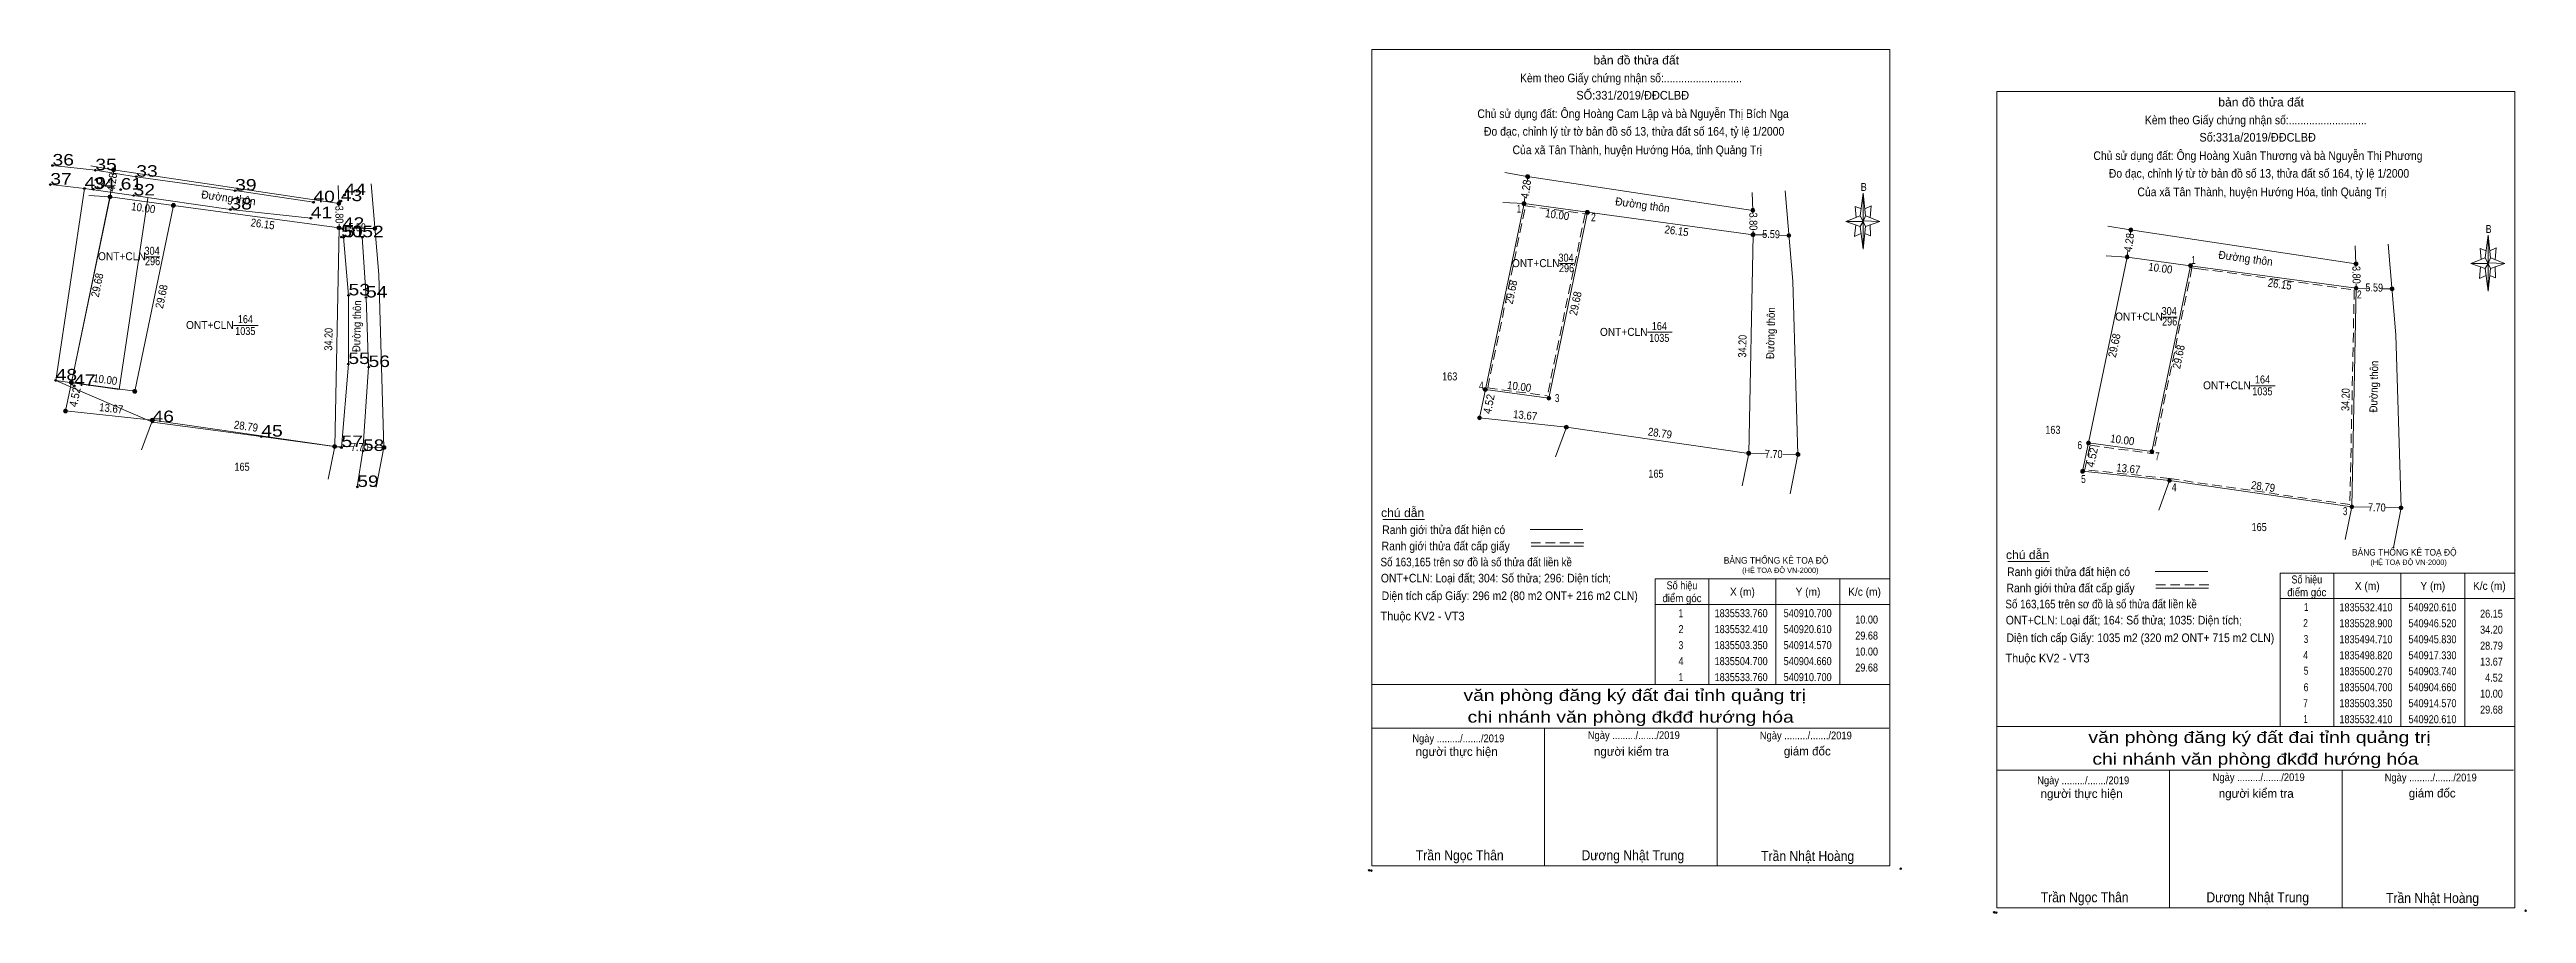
# Model space of a CAD drawing. Header units: metres. Extents: x 540558 to 541289, y 1835341 to 1835583.
# Drawn here: x 540901.2 to 541288.5, y 1835421.7 to 1835556.8 of the extents above; entities that cross this region are included whole.
import ezdxf
from ezdxf.enums import TextEntityAlignment as Align

# ---------------------------------------------------------------- set-up
doc = ezdxf.new("R2010")
doc.units = ezdxf.units.M
doc.header["$LTSCALE"] = 0.5
doc.header["$PDMODE"] = 32
doc.header["$PDSIZE"] = 0.25
doc.linetypes.add('MEDIUM_DASHED', pattern=[4.5, 3, -1.5])
for name, color, linetype, lineweight in [('1', 7, 'Continuous', 13), ('10', 7, 'Continuous', 13), ('17', 7, 'Continuous', 13), ('36', 7, 'Continuous', 13), ('5', 7, 'Continuous', 13), ('6', 7, 'Continuous', 13), ('63', 7, 'Continuous', 13)]:
    doc.layers.add(name, color=color, linetype=linetype, lineweight=lineweight)
doc.layers.add('12', color=7, linetype='Continuous')
doc.layers.add('7', color=7, linetype='Continuous')

msp = doc.modelspace()

# ---------------------------------------------------------------- hatches: boundary and pattern name
at = {"layer": '10'}
for points in [[(540911.58, 1835537.99, 1), (540910.98, 1835537.99, 1)], [(540911, 1835533.76, 1), (540910.4, 1835533.76, 1)], [(540920.91, 1835532.41, 1), (540920.31, 1835532.41, 1)], [(540946.78, 1835532.7, 1), (540946.18, 1835532.7, 1)], [(540946.82, 1835528.9, 1), (540946.22, 1835528.9, 1)], [(540952.41, 1835528.79, 1), (540951.81, 1835528.79, 1)], [(540904.96, 1835504.7, 1), (540904.36, 1835504.7, 1)], [(540904.04, 1835500.27, 1), (540903.44, 1835500.27, 1)], [(540914.87, 1835503.35, 1), (540914.27, 1835503.35, 1)], [(540917.63, 1835498.82, 1), (540917.03, 1835498.82, 1)], [(540946.13, 1835494.71, 1), (540945.53, 1835494.71, 1)], [(540953.83, 1835494.56, 1), (540953.23, 1835494.56, 1)]]:
    msp.add_hatch(color=256, dxfattribs=at).paths.add_polyline_path(points)
at = {"layer": '63'}
for points in [[(541132.6797, 1835536.9151, 1), (541132.0797, 1835536.9151, 1)], [(541132.0997, 1835532.6851, 1), (541131.4997, 1835532.6851, 1)], [(541142.0097, 1835531.3351, 1), (541141.4097, 1835531.3351, 1)], [(541167.8797, 1835531.6251, 1), (541167.2797, 1835531.6251, 1)], [(541167.9197, 1835527.8251, 1), (541167.3197, 1835527.8251, 1)], [(541173.5097, 1835527.7151, 1), (541172.9097, 1835527.7151, 1)], [(541226.98, 1835528.56, 1), (541226.38, 1835528.56, 1)], [(541226.4, 1835524.33, 1), (541225.8, 1835524.33, 1)], [(541236.31, 1835522.98, 1), (541235.71, 1835522.98, 1)], [(541262.18, 1835523.27, 1), (541261.58, 1835523.27, 1)], [(541262.22, 1835519.47, 1), (541261.62, 1835519.47, 1)], [(541267.81, 1835519.36, 1), (541267.21, 1835519.36, 1)], [(541126.0597, 1835503.6251, 1), (541125.4597, 1835503.6251, 1)], [(541135.9697, 1835502.2751, 1), (541135.3697, 1835502.2751, 1)], [(541125.1397, 1835499.1951, 1), (541124.5397, 1835499.1951, 1)], [(541138.7297, 1835497.7451, 1), (541138.1297, 1835497.7451, 1)], [(541167.2297, 1835493.6351, 1), (541166.6297, 1835493.6351, 1)], [(541174.9297, 1835493.4851, 1), (541174.3297, 1835493.4851, 1)], [(541220.36, 1835495.27, 1), (541219.76, 1835495.27, 1)], [(541230.27, 1835493.92, 1), (541229.67, 1835493.92, 1)], [(541219.44, 1835490.84, 1), (541218.84, 1835490.84, 1)], [(541233.03, 1835489.39, 1), (541232.43, 1835489.39, 1)], [(541261.53, 1835485.28, 1), (541260.93, 1835485.28, 1)], [(541269.23, 1835485.13, 1), (541268.63, 1835485.13, 1)]]:
    msp.add_hatch(color=256, dxfattribs=at).paths.add_polyline_path(points)

# ---------------------------------------------------------------- linework, layer by layer
at = {"layer": '10'}
for p, q in [((540910.86, 1835538.05), (540907.71, 1835538.61)), ((540910.84, 1835534.79), (540910.7, 1835533.76)), ((540911.28, 1835537.99), (540911.17, 1835537.19)), ((540952.72, 1835521.61), (540951.51, 1835535.76)), ((540910.7, 1835533.76), (540904.66, 1835504.7)), ((540910.7, 1835533.76), (540907.41, 1835533.95)), ((540910.7, 1835533.76), (540920.61, 1835532.41)), ((540920.61, 1835532.41), (540914.57, 1835503.35)), ((540946.48, 1835532.7), (540946.49, 1835532.15)), ((540946.51, 1835529.52), (540946.52, 1835528.9)), ((540948.51, 1835528.86), (540946.52, 1835528.9)), ((540952.11, 1835528.79), (540950.63, 1835528.81)), ((540916.25, 1835524.39), (540918.51, 1835524.39)), ((540952.72, 1835521.61), (540953.53, 1835494.56)), ((540930.01, 1835513.64), (540933.87, 1835513.64)), ((540904.66, 1835504.7), (540914.57, 1835503.35)), ((540917.33, 1835498.82), (540915.64, 1835494.17)), ((540917.33, 1835498.82), (540945.83, 1835494.71)), ((540945.83, 1835494.71), (540944.79, 1835489.61)), ((540948.84, 1835494.65), (540945.83, 1835494.71)), ((540953.53, 1835494.56), (540951.17, 1835494.61)), ((540953.53, 1835494.56), (540952.33, 1835488.36))]:
    msp.add_line(p, q, dxfattribs=at)
for points in [[(540910.86, 1835538.05), (540946.48, 1835532.7), (540946.36, 1835535.52)], [(540920.61, 1835532.41), (540946.52, 1835528.9), (540945.83, 1835494.71)], [(540904.66, 1835504.7), (540903.74, 1835500.27), (540917.33, 1835498.82)]]:
    msp.add_lwpolyline(points, dxfattribs=at)
for points in [[(540920.61, 1835532.41), (540946.52, 1835528.9), (540945.83, 1835494.71), (540917.33, 1835498.82), (540903.74, 1835500.27), (540904.66, 1835504.7), (540914.57, 1835503.35)], [(540910.7, 1835533.76), (540920.61, 1835532.41), (540914.57, 1835503.35), (540904.66, 1835504.7)]]:
    msp.add_lwpolyline(points, close=True, dxfattribs=at)
for centre in [(540911.28, 1835537.99), (540910.7, 1835533.76), (540920.61, 1835532.41), (540946.48, 1835532.7), (540946.52, 1835528.9), (540952.11, 1835528.79), (540904.66, 1835504.7), (540903.74, 1835500.27), (540914.57, 1835503.35), (540917.33, 1835498.82), (540945.83, 1835494.71), (540953.53, 1835494.56)]:
    msp.add_circle(centre, 0.3, dxfattribs=at)
at = {"layer": '17'}
for p, q in [((541109.73, 1835483.32), (541116.24, 1835483.32)), ((541207.44, 1835476.75), (541213.95, 1835476.75))]:
    msp.add_line(p, q, dxfattribs=at)
at = {"layer": '36'}
for p, q in [((540910.85, 1835534.46), (540904.66, 1835504.7)), ((540912.11, 1835503.65), (540916.6, 1835533.56)), ((541141.71, 1835531.34), (541135.67, 1835502.28)), ((540947.22, 1835527.42), (540948, 1835518.34)), ((541236.01, 1835522.98), (541229.97, 1835493.92)), ((540902.21, 1835505.04), (540912.11, 1835503.65)), ((541125.76, 1835503.63), (541135.67, 1835502.28)), ((540950.25, 1835494.02), (540949.36, 1835488.39)), ((541220.06, 1835495.27), (541229.97, 1835493.92))]:
    msp.add_line(p, q, dxfattribs=at)
at = {"layer": '36', "linetype": 'MEDIUM_DASHED'}
for p, q in [((541141.36, 1835531.09), (541135.44, 1835502.62)), ((541236.24, 1835522.65), (541230.2, 1835493.58)), ((541126.12, 1835503.89), (541135.44, 1835502.62)), ((541220.3, 1835494.93), (541230.2, 1835493.58))]:
    msp.add_line(p, q, dxfattribs=at)
at = {"layer": '36'}
for points in [[(540901.71, 1835538.65), (540908.41, 1835537.91), (540914.81, 1835536.9), (540930.27, 1835534.73), (540942.51, 1835532.91)], [(540901.37, 1835535.67), (540906.71, 1835535.04), (540914.39, 1835533.96), (540929.54, 1835531.78), (540942.1, 1835530.41)], [(540946.9, 1835494.55), (540934.36, 1835496.27), (540917.35, 1835498.53), (540902.21, 1835505.04), (540906.71, 1835535.04)], [(540950.15, 1835527.43), (540950.73, 1835518.01), (540951.13, 1835507.14), (540950.25, 1835494.02)], [(540946.9, 1835494.55), (540947.97, 1835507.61), (540948, 1835518.34)]]:
    msp.add_lwpolyline(points, dxfattribs=at)
at = {"layer": '5'}
for p, q in [((541184.38, 1835530.8), (541184.84, 1835534.31)), ((541184.38, 1835529.09), (541182.14, 1835529.9)), ((541185.2, 1835529.09), (541184.84, 1835525.58)), ((541186, 1835527.65), (541185.1, 1835528.01)), ((541185.2, 1835530.8), (541187.44, 1835529.9)), ((541185.92, 1835529.36), (541186, 1835527.65)), ((541282.09, 1835524.23), (541282.55, 1835527.74)), ((541282.09, 1835522.52), (541279.85, 1835523.33)), ((541282.91, 1835524.23), (541285.15, 1835523.33)), ((541282.91, 1835522.52), (541282.55, 1835519.01)), ((541283.71, 1835521.08), (541282.81, 1835521.44)), ((541283.63, 1835522.79), (541283.71, 1835521.08)), ((541108, 1835457.5), (541189, 1835457.5)), ((541108, 1835450.66), (541188.82, 1835450.66)), ((541108, 1835450.66), (541188.82, 1835450.66)), ((541108, 1835450.66), (541188.82, 1835450.66)), ((541135, 1835429.16), (541135, 1835450.66)), ((541162, 1835429.16), (541162, 1835450.66)), ((541205.71, 1835450.93), (541286.71, 1835450.93)), ((541205.71, 1835444.09), (541286.53, 1835444.09)), ((541205.71, 1835444.09), (541286.53, 1835444.09)), ((541205.71, 1835444.09), (541286.53, 1835444.09)), ((541232.71, 1835422.59), (541232.71, 1835444.09)), ((541259.71, 1835422.59), (541259.71, 1835444.09))]:
    msp.add_line(p, q, dxfattribs=at)
for points in [[(541108, 1835556.78), (541189, 1835556.78), (541189, 1835429.16), (541108, 1835429.16)], [(541205.71, 1835550.21), (541286.71, 1835550.21), (541286.71, 1835422.59), (541205.71, 1835422.59)], [(541184.84, 1835534.31), (541185.2, 1835530.8), (541184.84, 1835529.9)], [(541184.84, 1835529.9), (541182.14, 1835529.9), (541184.38, 1835530.8), (541185.2, 1835529.09), (541187.44, 1835529.9), (541184.84, 1835529.99)], [(541184.84, 1835529.9), (541184.84, 1835525.58), (541184.38, 1835529.09)], [(541282.55, 1835527.74), (541282.91, 1835524.23), (541282.55, 1835523.33)], [(541282.55, 1835523.33), (541279.85, 1835523.33), (541282.09, 1835524.23), (541282.91, 1835522.52), (541285.15, 1835523.33), (541282.55, 1835523.42)], [(541282.55, 1835523.33), (541282.55, 1835519.01), (541282.09, 1835522.52)]]:
    msp.add_lwpolyline(points, close=True, dxfattribs=at)
for points in [[(541184.56, 1835531.88), (541183.58, 1835532.24), (541183.76, 1835530.53)], [(541185.1, 1835531.88), (541186.1, 1835532.33), (541185.92, 1835530.53)], [(541184.84, 1835529.9), (541184.38, 1835530.8), (541182.14, 1835529.9)], [(541183.66, 1835529.36), (541183.48, 1835527.56), (541184.48, 1835528.01)], [(541184.84, 1835529.9), (541185.2, 1835529.09), (541187.44, 1835529.9)], [(541282.55, 1835523.33), (541282.09, 1835524.23), (541279.85, 1835523.33)], [(541282.27, 1835525.31), (541281.29, 1835525.67), (541281.47, 1835523.96)], [(541282.55, 1835523.33), (541282.91, 1835522.52), (541285.15, 1835523.33)], [(541282.81, 1835525.31), (541283.81, 1835525.76), (541283.63, 1835523.96)], [(541281.37, 1835522.79), (541281.19, 1835520.99), (541282.19, 1835521.44)], [(541189, 1835429.16), (541108, 1835429.16), (541108, 1835450.66)], [(541286.71, 1835422.59), (541205.71, 1835422.59), (541205.71, 1835444.09)]]:
    msp.add_lwpolyline(points, dxfattribs=at)
for p in [(541107.58, 1835428.46), (541107.94, 1835428.4), (541205.29, 1835421.89), (541205.65, 1835421.83)]:
    msp.add_point(p, dxfattribs=at)
at = {"layer": '6'}
for p, q in [((541132.77, 1835481.75), (541141, 1835481.75)), ((541132.9, 1835479.12), (541141.12, 1835479.12)), ((541230.48, 1835475.18), (541238.71, 1835475.18)), ((541230.61, 1835472.55), (541238.83, 1835472.55))]:
    msp.add_line(p, q, dxfattribs=at)
at = {"layer": '6', "linetype": 'MEDIUM_DASHED'}
for p, q in [((541132.9, 1835479.67), (541141.18, 1835479.67)), ((541230.61, 1835473.1), (541238.89, 1835473.1))]:
    msp.add_line(p, q, dxfattribs=at)
at = {"layer": '6'}
for p in [(541190.71, 1835428.7), (541288.42, 1835422.13)]:
    msp.add_point(p, dxfattribs=at)
at = {"layer": '63'}
for p, q in [((541131.96, 1835536.98), (541128.81, 1835537.54)), ((541132.38, 1835536.92), (541132.27, 1835536.12)), ((541131.8, 1835532.69), (541125.76, 1835503.63)), ((541131.8, 1835532.69), (541128.51, 1835532.88)), ((541131.94, 1835533.72), (541131.8, 1835532.69)), ((541131.8, 1835532.69), (541141.71, 1835531.34)), ((541167.58, 1835531.63), (541167.59, 1835531.08)), ((541173.82, 1835520.54), (541172.61, 1835534.69)), ((541167.61, 1835528.45), (541167.62, 1835527.83)), ((541169.61, 1835527.79), (541167.62, 1835527.83)), ((541173.21, 1835527.72), (541171.73, 1835527.74)), ((541226.26, 1835528.62), (541223.11, 1835529.18)), ((541226.68, 1835528.56), (541226.57, 1835527.76)), ((541137.35, 1835523.32), (541139.61, 1835523.32)), ((541226.1, 1835524.33), (541220.06, 1835495.27)), ((541226.1, 1835524.33), (541222.81, 1835524.52)), ((541226.24, 1835525.36), (541226.1, 1835524.33)), ((541226.1, 1835524.33), (541236.01, 1835522.98)), ((541261.88, 1835523.27), (541261.89, 1835522.72)), ((541268.12, 1835512.18), (541266.91, 1835526.33)), ((541173.82, 1835520.54), (541174.63, 1835493.49)), ((541261.91, 1835520.09), (541261.92, 1835519.47)), ((541263.91, 1835519.43), (541261.92, 1835519.47)), ((541267.51, 1835519.36), (541266.03, 1835519.38)), ((541151.11, 1835512.57), (541154.97, 1835512.57)), ((541231.65, 1835514.96), (541233.91, 1835514.96)), ((541268.12, 1835512.18), (541268.93, 1835485.13)), ((541245.41, 1835504.21), (541249.27, 1835504.21)), ((541138.43, 1835497.75), (541136.74, 1835493.1)), ((541138.43, 1835497.75), (541166.93, 1835493.64)), ((541166.93, 1835493.64), (541165.89, 1835488.54)), ((541169.94, 1835493.58), (541166.93, 1835493.64)), ((541174.63, 1835493.49), (541172.27, 1835493.54)), ((541174.63, 1835493.49), (541173.43, 1835487.29)), ((541232.73, 1835489.39), (541231.04, 1835484.74)), ((541232.73, 1835489.39), (541261.23, 1835485.28)), ((541261.23, 1835485.28), (541260.19, 1835480.18)), ((541264.24, 1835485.22), (541261.23, 1835485.28)), ((541268.93, 1835485.13), (541266.57, 1835485.18)), ((541268.93, 1835485.13), (541267.73, 1835478.93)), ((541160.7, 1835474), (541160.7, 1835457.5)), ((541171.2, 1835474), (541171.2, 1835457.5)), ((541181.2, 1835474), (541181.2, 1835457.5)), ((541258.41, 1835474.93), (541258.41, 1835450.93)), ((541268.91, 1835474.93), (541268.91, 1835450.93)), ((541278.91, 1835474.93), (541278.91, 1835450.93)), ((541152.3, 1835470), (541189, 1835470)), ((541250.01, 1835470.93), (541286.71, 1835470.93))]:
    msp.add_line(p, q, dxfattribs=at)
at = {"layer": '63', "linetype": 'MEDIUM_DASHED'}
msp.add_line((541236.24, 1835522.65), (541237.3, 1835522.51), dxfattribs=at)
at = {"layer": '63'}
for points in [[(541131.96, 1835536.98), (541167.58, 1835531.63), (541167.46, 1835534.45)], [(541141.71, 1835531.34), (541167.62, 1835527.83), (541166.93, 1835493.64)], [(541226.26, 1835528.62), (541261.88, 1835523.27), (541261.76, 1835526.09)], [(541236.01, 1835522.98), (541261.92, 1835519.47), (541261.23, 1835485.28)], [(541125.76, 1835503.63), (541124.84, 1835499.2), (541138.43, 1835497.75)], [(541220.06, 1835495.27), (541219.14, 1835490.84), (541232.73, 1835489.39)]]:
    msp.add_lwpolyline(points, dxfattribs=at)
at = {"layer": '63', "linetype": 'MEDIUM_DASHED'}
for points in [[(541126.12, 1835503.89), (541132.04, 1835532.35), (541141.36, 1835531.09)], [(541237.3, 1835522.51), (541261.61, 1835519.21), (541260.94, 1835485.63), (541232.77, 1835489.69), (541219.5, 1835491.1), (541220.3, 1835494.93)]]:
    msp.add_lwpolyline(points, dxfattribs=at)
at = {"layer": '63'}
for points in [[(541152.3, 1835474), (541189, 1835474), (541189, 1835457.5), (541152.3, 1835457.5)], [(541250.01, 1835474.93), (541286.71, 1835474.93), (541286.71, 1835450.93), (541250.01, 1835450.93)]]:
    msp.add_lwpolyline(points, close=True, dxfattribs=at)
for centre in [(541132.3797, 1835536.9151), (541131.7997, 1835532.6851), (541141.7097, 1835531.3351), (541167.5797, 1835531.6251), (541167.6197, 1835527.8251), (541173.2097, 1835527.7151), (541226.68, 1835528.56), (541226.1, 1835524.33), (541236.01, 1835522.98), (541261.88, 1835523.27), (541261.92, 1835519.47), (541267.51, 1835519.36), (541125.7597, 1835503.6251), (541135.6697, 1835502.2751), (541124.8397, 1835499.1951), (541138.4297, 1835497.7451), (541166.9297, 1835493.6351), (541174.6297, 1835493.4851), (541220.06, 1835495.27), (541229.97, 1835493.92), (541219.14, 1835490.84), (541232.73, 1835489.39), (541261.23, 1835485.28), (541268.93, 1835485.13)]:
    msp.add_circle(centre, 0.3, dxfattribs=at)
at = {"layer": '7'}
for p in [(540901.71, 1835538.65), (540901.37, 1835535.67), (540906.71, 1835535.05), (540908.1, 1835534.94), (540908.41, 1835537.91), (540912.37, 1835534.89), (540914.81, 1835536.91), (540930.27, 1835534.73), (540914.39, 1835533.96), (540929.54, 1835531.78), (540942.51, 1835532.91), (540946.79, 1835533.08), (540947.37, 1835534.03), (540942.11, 1835530.41), (540946.86, 1835527.47), (540947.11, 1835528.75), (540947.22, 1835527.42), (540950.15, 1835527.43), (540948, 1835518.34), (540950.73, 1835518.01), (540947.97, 1835507.61), (540902.21, 1835505.04), (540905.09, 1835504.19), (540951.13, 1835507.14), (540917.35, 1835498.53), (540934.36, 1835496.27), (540946.9, 1835494.55), (540950.25, 1835494.02), (540949.36, 1835488.39)]:
    msp.add_point(p, dxfattribs=at)

# ---------------------------------------------------------------- texts
at = {"layer": '1'}
for s, height, width, p in [('BẢNG THỐNG KÊ TOẠ ĐỘ ', 1.035, 0.95, (541163.03, 1835476.4)), ('BẢNG THỐNG KÊ TOẠ ĐỘ ', 1.035, 0.95, (541261.26, 1835477.66)), ('(HỆ TOẠ ĐỘ VN-2000)', 0.837, 0.9, (541264.14, 1835476.2)), ('(HỆ TOẠ ĐỘ VN-2000)', 0.837, 0.9, (541165.91, 1835474.94))]:
    msp.add_text(s, height=height, dxfattribs=dict(at, width=width)).set_placement(p)
at = {"layer": '10'}
for s, rotation, width, p in [('4.28', 82.193, 0.9, (540911.6288, 1835535.9601)), ('10.00', 352.243, 0.9, (540915.8206, 1835531.4138)), ('Đường thôn', 352.285, 0.95, (540929.1511, 1835532.9575)), ('3.80', 270.603, 0.85, (540945.9448, 1835530.9716)), ('26.15', 352.285, 0.9, (540934.4861, 1835528.8986)), ('5.59', 358.873, 0.85, (540949.3277, 1835528.3823)), ('29.68', 78.258, 0.9, (540909.3103, 1835519.8178)), ('29.68', 78.258, 0.9, (540919.3603, 1835518.0378)), ('Đường thôn', 88.844, 0.9, (540949.8986, 1835513.5024)), ('34.20', 88.844, 0.85, (540945.4769, 1835511.4674)), ('4.52', 78.268, 0.95, (540905.8311, 1835502.3179)), ('10.00', 352.243, 0.9, (540909.8706, 1835504.5638)), ('13.67', 353.91, 0.9, (540910.8237, 1835500.0633)), ('28.79', 351.794, 0.9, (540931.8758, 1835497.2695)), ('7.70', 358.884, 0.85, (540949.7378, 1835494.0024))]:
    msp.add_text(s, height=1.25, rotation=rotation, dxfattribs=dict(at, width=width)).set_placement(p, align=Align.CENTER)
for s, width, p in [('ONT+CLN', 0.95, (540912.55, 1835523.84)), ('304', 0.85, (540917.28, 1835524.69)), ('296', 0.85, (540917.355, 1835523.06)), ('ONT+CLN', 0.95, (540926.31, 1835513.09)), ('1035', 0.85, (540931.855, 1835512.15)), ('164', 0.85, (540931.87, 1835514)), ('165', 0.85, (540931.345, 1835490.92)), ('165', 0.85, (540931.345, 1835490.92))]:
    msp.add_text(s, height=1.25, dxfattribs=dict(at, width=width)).set_placement(p, align=Align.CENTER)
at = {"layer": '12', "width": 1.25}
for s, p in [('36', (540901.71, 1835538.65)), ('35', (540908.41, 1835537.91)), ('33', (540914.81, 1835536.9)), ('37', (540901.37, 1835535.67)), ('49', (540906.71, 1835535.04)), ('34', (540908.1, 1835534.94)), ('61', (540912.37, 1835534.89)), ('61', (540912.37, 1835534.89)), ('32', (540914.39, 1835533.96)), ('39', (540930.27, 1835534.73)), ('43', (540946.79, 1835533.08)), ('44', (540947.37, 1835534.03)), ('38', (540929.54, 1835531.78)), ('41', (540942.1, 1835530.41)), ('40', (540942.51, 1835532.91)), ('50', (540946.86, 1835527.47)), ('42', (540947.11, 1835528.75)), ('51', (540947.22, 1835527.42)), ('52', (540950.15, 1835527.43)), ('53', (540948, 1835518.34)), ('54', (540950.73, 1835518.01)), ('55', (540947.97, 1835507.61)), ('56', (540951.13, 1835507.14)), ('48', (540902.21, 1835505.04)), ('47', (540905.09, 1835504.2)), ('46', (540917.35, 1835498.53)), ('45', (540934.36, 1835496.27)), ('57', (540946.9, 1835494.63)), ('58', (540950.25, 1835494.02)), ('59', (540949.36, 1835488.39))]:
    msp.add_text(s, height=1.8, dxfattribs=at).set_placement(p)
at = {"layer": '36'}
for s, width, p in [('1', 0.65, (541131.005, 1835531.28)), ('2', 0.8, (541142.65, 1835529.94)), ('1', 0.65, (541236.505, 1835523.26)), ('2', 0.8, (541262.41, 1835517.86)), ('4', 0.8, (541125.125, 1835503.62)), ('3', 0.75, (541136.98, 1835501.66)), ('6', 0.8, (541218.7, 1835494.3)), ('7', 0.75, (541230.83, 1835492.55)), ('5', 0.75, (541219.27, 1835489.01)), ('4', 0.8, (541233.465, 1835487.73)), ('3', 0.75, (541260.2, 1835483.98)), ('1', 0.65, (541254.105, 1835469)), ('2', 0.8, (541254, 1835466.47)), ('3', 0.75, (541254.07, 1835464)), ('4', 0.8, (541254.015, 1835461.47)), ('6', 0.8, (541254.08, 1835456.45)), ('5', 0.75, (541254.08, 1835459.03)), ('7', 0.75, (541254, 1835453.95)), ('1', 0.65, (541254.025, 1835451.49))]:
    msp.add_text(s, height=1.25, dxfattribs=dict(at, width=width)).set_placement(p, align=Align.CENTER)
at = {"layer": '5'}
for s, height, width, p in [('bản đồ thửa đất', 1.35, 1.05, (541149.345, 1835554.45)), ('Kèm theo Giấy chứng nhận số:...........................', 1.35, 0.9, (541148.515, 1835551.66)), ('SỐ:331/2019/ĐĐCLBĐ', 1.35, 0.95, (541148.795, 1835548.96)), ('Chủ sử dụng đất: Ông Hoàng Cam Lập và bà Nguyễn Thị Bích Nga', 1.35, 0.9, (541148.85, 1835546.08)), ('Kèm theo Giấy chứng nhận số:...........................', 1.35, 0.9, (541246.225, 1835545.09)), ('bản đồ thửa đất', 1.35, 1.05, (541247.055, 1835547.88)), ('Đo đạc, chỉnh lý từ tờ bản đồ số 13, thửa đất số 164, tỷ lệ 1/2000 ', 1.35, 0.9, (541149.24, 1835543.31)), ('Số:331a/2019/ĐĐCLBĐ', 1.35, 0.95, (541246.51, 1835542.39)), ('Của xã Tân Thành, huyện Hướng Hóa, tỉnh Quảng Trị', 1.35, 0.9, (541149.505, 1835540.42)), ('Chủ sử dụng đất: Ông Hoàng Xuân Thương và bà Nguyễn Thị Phương', 1.35, 0.9, (541246.56, 1835539.51)), ('B', 1.24, 0.85, (541184.915, 1835534.67)), ('Đo đạc, chỉnh lý từ tờ bản đồ số 13, thửa đất số 164, tỷ lệ 1/2000 ', 1.35, 0.9, (541246.95, 1835536.74)), ('Của xã Tân Thành, huyện Hướng Hóa, tỉnh Quảng Trị', 1.35, 0.9, (541247.215, 1835533.85)), ('B', 1.24, 0.85, (541282.625, 1835528.1)), ('văn phòng đăng ký đất đai tỉnh quảng trị', 1.8, 1.25, (541149.1, 1835454.93)), ('chi nhánh văn phòng đkđđ hướng hóa', 1.8, 1.25, (541148.475, 1835451.54)), ('Ngày ........./......./2019', 1.215, 0.9, (541121.525, 1835448.48)), ('Ngày ........./......./2019', 1.215, 0.9, (541148.965, 1835448.97)), ('Ngày ........./......./2019', 1.215, 0.9, (541175.865, 1835448.93)), ('văn phòng đăng ký đất đai tỉnh quảng trị', 1.8, 1.25, (541246.81, 1835448.36)), ('chi nhánh văn phòng đkđđ hướng hóa', 1.8, 1.25, (541246.18, 1835444.97)), ('Ngày ........./......./2019', 1.215, 0.9, (541219.235, 1835441.91)), ('Ngày ........./......./2019', 1.215, 0.9, (541246.675, 1835442.4)), ('Ngày ........./......./2019', 1.215, 0.9, (541273.575, 1835442.36)), ('Trần Ngọc Thân', 1.58, 0.9, (541121.75, 1835430.02)), ('Dương Nhật Trung', 1.58, 0.9, (541148.815, 1835430.02)), ('Trần Nhật Hoàng', 1.575, 0.9, (541176.15, 1835429.9)), ('Trần Ngọc Thân', 1.58, 0.9, (541219.46, 1835423.45)), ('Dương Nhật Trung', 1.58, 0.9, (541246.525, 1835423.45)), ('Trần Nhật Hoàng', 1.575, 0.9, (541273.86, 1835423.33))]:
    msp.add_text(s, height=height, dxfattribs=dict(at, width=width)).set_placement(p, align=Align.CENTER)
for s, p in [('người thực hiện', (541121.27, 1835446.34)), ('người kiểm tra', (541148.59, 1835446.36)), ('giám đốc', (541176.095, 1835446.41)), ('người thực hiện', (541218.985, 1835439.77)), ('người kiểm tra', (541246.295, 1835439.79)), ('giám đốc', (541273.805, 1835439.84))]:
    msp.add_text(s, height=1.35, dxfattribs=at).set_placement(p, align=Align.CENTER)
at = {"layer": '6'}
for s, width, p in [('chú dẫn', 1.05, (541109.45, 1835483.68)), ('Ranh giới thửa đất hiện có ', 0.9, (541109.63, 1835481.02)), ('Số 163,165 trên sơ đồ là số thửa đất liền kề', 0.85, (541109.36, 1835475.98)), ('Ranh giới thửa đất cấp giấy', 0.9, (541109.53, 1835478.48)), ('chú dẫn', 1.05, (541207.16, 1835477.11)), ('ONT+CLN: Loại đất; 304: Số thửa; 296: Diện tích;', 0.9, (541109.42, 1835473.46)), ('Ranh giới thửa đất cấp giấy', 0.9, (541207.24, 1835471.91)), ('Ranh giới thửa đất hiện có ', 0.9, (541207.34, 1835474.45)), ('Thuộc KV2 - VT3', 0.95, (541109.36, 1835467.52)), ('Diện tích cấp Giấy: 296 m2 (80 m2 ONT+ 216 m2 CLN)', 0.9, (541109.54, 1835470.7)), ('Số 163,165 trên sơ đồ là số thửa đất liền kề', 0.85, (541207.07, 1835469.41)), ('ONT+CLN: Loại đất; 164: Số thửa; 1035: Diện tích;', 0.9, (541207.13, 1835466.89)), ('Diện tích cấp Giấy: 1035 m2 (320 m2 ONT+ 715 m2 CLN)', 0.9, (541207.25, 1835464.13)), ('Thuộc KV2 - VT3', 0.95, (541207.07, 1835460.95))]:
    msp.add_text(s, height=1.35, dxfattribs=dict(at, width=width)).set_placement(p)
at = {"layer": '63'}
for s, rotation, width, p in [('4.28', 82.193, 0.9, (541132.7188, 1835534.8801)), ('10.00', 352.243, 0.9, (541136.9106, 1835530.3338)), ('Đường thôn', 352.285, 0.95, (541150.2411, 1835531.8775)), ('3.80', 270.603, 0.85, (541167.0348, 1835529.8916)), ('26.15', 352.285, 0.9, (541155.5761, 1835527.8186)), ('5.59', 358.873, 0.85, (541170.4177, 1835527.3023)), ('4.28', 82.193, 0.9, (541227.0288, 1835526.5301)), ('10.00', 352.243, 0.9, (541231.2206, 1835521.9838)), ('Đường thôn', 352.285, 0.95, (541244.5511, 1835523.5275)), ('29.68', 78.258, 0.9, (541130.4003, 1835518.7378)), ('26.15', 352.285, 0.9, (541249.8861, 1835519.4686)), ('3.80', 270.603, 0.85, (541261.3448, 1835521.5416)), ('5.59', 358.873, 0.85, (541264.7277, 1835518.9523)), ('29.68', 78.258, 0.9, (541140.4503, 1835516.9578)), ('Đường thôn', 88.844, 0.9, (541170.9886, 1835512.4224)), ('34.20', 88.844, 0.85, (541166.5669, 1835510.3874)), ('29.68', 78.258, 0.9, (541224.7103, 1835510.3878)), ('29.68', 78.258, 0.9, (541234.7603, 1835508.6078)), ('Đường thôn', 88.844, 0.9, (541265.2986, 1835504.0724)), ('10.00', 352.243, 0.9, (541130.9606, 1835503.4838)), ('4.52', 78.268, 0.95, (541126.9211, 1835501.2379)), ('13.67', 353.91, 0.9, (541131.9137, 1835498.9833)), ('34.20', 88.844, 0.85, (541260.8769, 1835502.0374)), ('28.79', 351.794, 0.9, (541152.9658, 1835496.1895)), ('10.00', 352.243, 0.9, (541225.2706, 1835495.1338)), ('7.70', 358.884, 0.85, (541170.8278, 1835492.9224)), ('4.52', 78.268, 0.95, (541221.2311, 1835492.8879)), ('13.67', 353.91, 0.9, (541226.2237, 1835490.6333)), ('28.79', 351.794, 0.9, (541247.2758, 1835487.8395)), ('7.70', 358.884, 0.85, (541265.1378, 1835484.5724))]:
    msp.add_text(s, height=1.25, rotation=rotation, dxfattribs=dict(at, width=width)).set_placement(p, align=Align.CENTER)
for s, width, p in [('ONT+CLN', 0.95, (541133.64, 1835522.76)), ('304', 0.85, (541138.37, 1835523.61)), ('296', 0.85, (541138.445, 1835521.98)), ('ONT+CLN', 0.95, (541227.95, 1835514.41)), ('304', 0.85, (541232.68, 1835515.26)), ('ONT+CLN', 0.95, (541147.4, 1835512.01)), ('1035', 0.85, (541152.945, 1835511.07)), ('164', 0.85, (541152.96, 1835512.92)), ('296', 0.85, (541232.755, 1835513.63)), ('163', 0.85, (541120.185, 1835505.05)), ('ONT+CLN', 0.95, (541241.71, 1835503.66)), ('1035', 0.85, (541247.255, 1835502.72)), ('164', 0.85, (541247.27, 1835504.57)), ('163', 0.85, (541214.495, 1835496.7)), ('165', 0.85, (541152.435, 1835489.84)), ('165', 0.85, (541152.435, 1835489.84)), ('165', 0.85, (541246.745, 1835481.49)), ('165', 0.85, (541246.745, 1835481.49)), ('Số hiệu', 0.85, (541156.5, 1835472.38)), ('Số hiệu', 0.85, (541254.2, 1835473.3)), ('X (m)', 0.95, (541263.65, 1835472.3)), ('Y (m)', 0.95, (541273.905, 1835472.3)), ('K/c (m)', 0.95, (541282.745, 1835472.3)), ('điểm góc', 0.9, (541156.5, 1835470.38)), (' 1', 0.75, (541156.15, 1835468.03)), ('1835533.760', 0.85, (541165.75, 1835468.03)), ('X (m)', 0.95, (541165.95, 1835471.38)), ('540910.700', 0.85, (541176.15, 1835468.03)), ('Y (m)', 0.95, (541176.205, 1835471.38)), ('K/c (m)', 0.95, (541185.045, 1835471.38)), ('điểm góc', 0.9, (541254.2, 1835471.3)), ('1835532.410', 0.85, (541263.45, 1835468.95)), ('540920.610', 0.85, (541273.85, 1835468.95)), (' 2', 0.85, (541156.155, 1835465.53)), ('1835532.410', 0.85, (541165.75, 1835465.53)), ('540920.610', 0.85, (541176.15, 1835465.53)), ('1835528.900', 0.85, (541263.45, 1835466.45)), ('1835494.710', 0.85, (541263.45, 1835463.95)), ('540946.520', 0.85, (541273.85, 1835466.45)), ('540945.830', 0.85, (541273.85, 1835463.95)), (' 4', 0.85, (541156.15, 1835460.53)), (' 3', 0.8, (541156.145, 1835463.03)), ('1835503.350', 0.85, (541165.75, 1835463.03)), ('1835504.700', 0.85, (541165.75, 1835460.53)), ('540914.570', 0.85, (541176.15, 1835463.03)), ('540904.660', 0.85, (541176.15, 1835460.53)), ('1835498.820', 0.85, (541263.45, 1835461.45)), ('540917.330', 0.85, (541273.85, 1835461.45)), (' 1', 0.75, (541156.15, 1835458.03)), ('1835533.760', 0.85, (541165.75, 1835458.03)), ('540910.700', 0.85, (541176.15, 1835458.03)), ('1835500.270', 0.85, (541263.45, 1835458.95)), ('1835504.700', 0.85, (541263.45, 1835456.45)), ('540903.740', 0.85, (541273.85, 1835458.95)), ('540904.660', 0.85, (541273.85, 1835456.45)), ('1835503.350', 0.85, (541263.45, 1835453.95)), ('540914.570', 0.85, (541273.85, 1835453.95)), ('1835532.410', 0.85, (541263.45, 1835451.45)), ('540920.610', 0.85, (541273.85, 1835451.45))]:
    msp.add_text(s, height=1.25, dxfattribs=dict(at, width=width)).set_placement(p, align=Align.CENTER)
at = {"layer": '63', "width": 0.85}
for s, p in [('26.15', (541284.85, 1835467.95)), ('29.68', (541187.15, 1835464.53)), ('10.00', (541187.15, 1835467.03)), ('34.20', (541284.85, 1835465.45)), ('10.00', (541187.15, 1835462.03)), ('28.79', (541284.85, 1835462.95)), ('13.67', (541284.85, 1835460.45)), ('29.68', (541187.15, 1835459.53)), ('4.52', (541284.85, 1835457.95)), ('29.68', (541284.85, 1835452.95)), ('10.00', (541284.85, 1835455.45))]:
    msp.add_text(s, height=1.25, dxfattribs=at).set_placement(p, align=Align.RIGHT)

doc.saveas('drawing.dxf')
